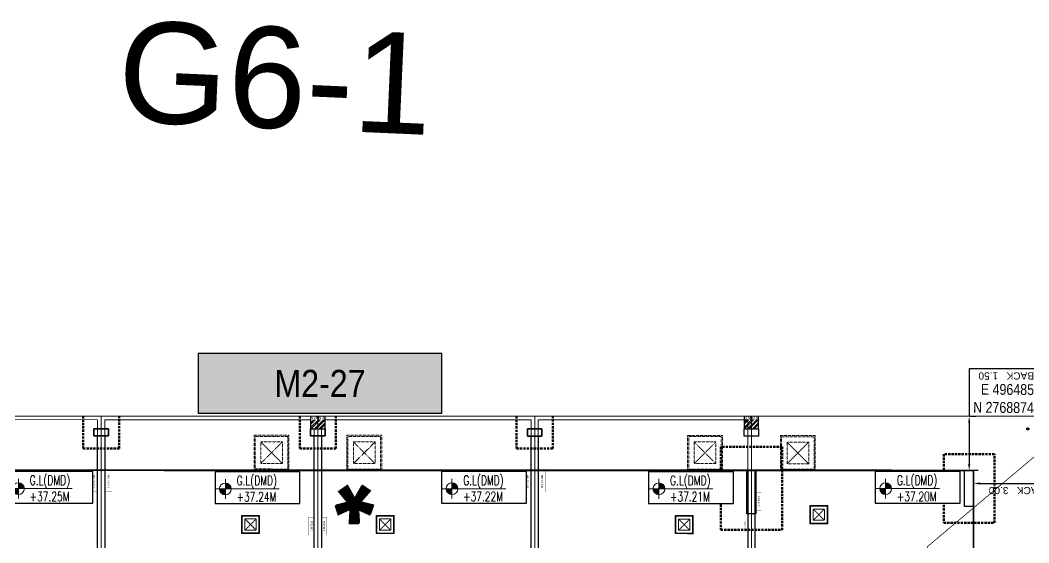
# Model space of a CAD drawing. Header units: centimetres. Extents: x -6122352 to 7132207, y -1694241 to 1947892.
# Drawn here: x 17985 to 45905, y -87962 to -73486 of the extents above; entities that cross this region are included whole.
import ezdxf
from ezdxf.enums import TextEntityAlignment as Align
from ezdxf.xclip import XClip

# ---------------------------------------------------------------- set-up
doc = ezdxf.new("R2010")
doc.units = ezdxf.units.CM
doc.header["$MEASUREMENT"] = 0
doc.header["$XCLIPFRAME"] = 2
doc.header["$PDMODE"] = 66
doc.header["$PDSIZE"] = 100
for name, pattern in [('23585-XR-AR-END-SETTING OUT PLAN$0$HIDDEN', [0.375, 0.25, -0.125]), ('DASHED2', [0.375, 0.25, -0.125]), ('XR-AR-END-SETTING OUT PLAN$0$23261-XR-AR-SI-GF$0$HIDDEN', [0.375, 0.25, -0.125])]:
    doc.linetypes.add(name, pattern=pattern)
for name, color, linetype in [('00-MI-DIM', 7, 'Continuous'), ('23585-XR-AR-BOUNDARY WALLS AND SETBACKS$0$setback', 7, 'XR-AR-END-SETTING OUT PLAN$0$23261-XR-AR-SI-GF$0$HIDDEN'), ('23585-XR-AR-END-ANNO-GF$0$XR-END-GROUND FLOOR PLAN$0$XR-MIDDLE-GROUND FLOOR PLAN$0$-LPG-CABINET', 6, 'Continuous'), ('23585-XR-AR-MID-ANNO-GF$0$945-4P-1-101-GROUND FLOOR PLAN$0$XR-MIDDLE-GROUND FLOOR PLAN$0$XR-MIDDLE-GROUND FLOOR PLAN$0$-LPG-CABINET', 6, 'Continuous'), ('@MI-REF LAYER', 7, 'Continuous'), ('B_TH_4', 7, 'Continuous'), ('PANEL-TAGS', 7, 'Continuous'), ('S-DIMENSION', 251, 'Continuous'), ('XR-AR-MID-SETTING OUT FOR MASTER$0$23585-XR-AR-MID-GROUND FLOOR$0$GS-HATCH-FLOOR TILE', 251, 'Continuous'), ('XREF1$0$S-LEVELS', 2, 'Continuous'), ('XREF1$0$TYPICAL NEW PROFILE', 3, 'Continuous')]:
    doc.layers.add(name, color=color, linetype=linetype)
doc.layers.add('08-Compound Wall-4', color=7, linetype='Continuous', lineweight=25, true_color=0xff4405)
doc.layers.add('23585-XR-AR-DAMAC PLOT LIMITS$0$1-End units', color=7, linetype='Continuous', lineweight=5, true_color=0xf8991e)
for name, color, linetype, lineweight in [('23585-XR-AR-102-6P-GF$0$A-FLOR-XREF', 7, 'Continuous', 9), ('23585-XR-AR-DAMAC PLOT LIMITS$0$1-Mid units', 41, 'Continuous', 5), ('23585-XR-AR-END-ANNO-GF$0$XR-END-GROUND FLOOR PLAN$0$XR-MIDDLE-GROUND FLOOR PLAN$0$S-ANNO-TXT', 3, 'Continuous', 25), ('23585-XR-AR-END-SETTING OUT PLAN$0$A-FLOR-UNDR', 8, '23585-XR-AR-END-SETTING OUT PLAN$0$HIDDEN', 5), ('23585-XR-AR-MID-ANNO-GF$0$945-4P-1-101-GROUND FLOOR PLAN$0$XR-MIDDLE-GROUND FLOOR PLAN$0$XR-MIDDLE-GROUND FLOOR PLAN$0$-DR-RW', 6, 'Continuous', 5), ('23585-XR-AR-MID-ANNO-GF$0$945-4P-1-101-GROUND FLOOR PLAN$0$XR-MIDDLE-GROUND FLOOR PLAN$0$XR-MIDDLE-GROUND FLOOR PLAN$0$S-ANNO-TXT', 3, 'Continuous', 25), ('23585-XR-AR-WATER METER$0$A-WALL', 7, 'Continuous', 30), ('23585-XR-AR-WATER METER$0$A-WALL-PATT', 8, 'Continuous', 5), ('23585-XR-AR-WATER METER$0$XR-END-GROUND FLOOR PLAN$0$XR-END-GROUND FLOOR PLAN$0$A-FLOR-PATT_EXT', 8, 'Continuous', 5), ('23585-XR-AR-WATER METER$0$XR-END-GROUND FLOOR PLAN$0$XR-MIDDLE TYPE 2-GROUND FLOOR PLAN$0$XR-MIDDLE-GROUND FLOOR PLAN$0$-DR-RW', 6, 'Continuous', 5), ('23585-XR-AR-WATER METER$0$XR-END-GROUND FLOOR PLAN$0$XR-MIDDLE TYPE 2-GROUND FLOOR PLAN$0$XR-MIDDLE-GROUND FLOOR PLAN$0$S-ANNO-TXT', 3, 'Continuous', 25), ('@ Foundations', 4, 'DASHED2', 50), ('A-ANNO-TEXT', 3, 'Continuous', 25), ('A-FLOR-XREF', 7, 'Continuous', 9), ('A-WALL', 7, 'Continuous', 30), ('A-WALL-PATT', 8, 'Continuous', 5), ('XR-AR-END-SETTING OUT PLAN$0$23585-XR-AR-END-GROUND FLOOR$0$S-COLS', 51, 'Continuous', 40), ('XR-AR-END-SETTING OUT PLAN$0$23585-XR-AR-END-GROUND FLOOR$0$S-COLS-PATT', 8, 'Continuous', 5), ('XR-AR-MID-SETTING OUT FOR MASTER$0$23585-XR-AR-MID-GROUND FLOOR$0$A-FLOR-PATT', 8, 'Continuous', 5), ('XR-AR-MID-SETTING OUT FOR MASTER$0$23585-XR-AR-MID-GROUND FLOOR$0$S-COLS', 51, 'Continuous', 40), ('XR-END-GROUND FLOOR PLAN$0$XR-END-GROUND FLOOR PLAN$0$A-FLOR-PATT_EXT', 8, 'Continuous', 5), ('XR-END-GROUND FLOOR PLAN$0$XR-MIDDLE TYPE 2-GROUND FLOOR PLAN$0$XR-MIDDLE-GROUND FLOOR PLAN$0$-DR-RW', 6, 'Continuous', 5), ('XR-END-GROUND FLOOR PLAN$0$XR-MIDDLE TYPE 2-GROUND FLOOR PLAN$0$XR-MIDDLE-GROUND FLOOR PLAN$0$S-ANNO-TXT', 3, 'Continuous', 25), ('XREF1$0$36-TAGLVL', 23, 'Continuous', 9)]:
    doc.layers.add(name, color=color, linetype=linetype, lineweight=lineweight)
doc.styles.add('23585-XR-AR-END-ANNO-GF$0$SDC-TEXT', font='arial.ttf')
doc.styles.add('23585-XR-AR-MALDIVE-1$0$Arial', font='arialbd.ttf')
doc.styles.add('23585-XR-AR-MALDIVE-2$0$Arial', font='arialbd.ttf')
doc.styles.add('23585-XR-AR-MID-ANNO-GF$0$SDC-TEXT', font='arial.ttf')
doc.styles.add('23585-XR-AR-WATER METER$0$XR-END-GROUND FLOOR PLAN$0$XR-MIDDLE TYPE 2-GROUND FLOOR PLAN$0$XR-MIDDLE-GROUND FLOOR PLAN$0$Arial_1', font='arial.ttf', dxfattribs={"height": 0.002951})
doc.styles.add('Arial', font='arialbd.ttf')
doc.styles.add('Gen-Text', font='arial.ttf', dxfattribs={"height": 2.5})
doc.styles.add('JWC BHQ 3.00', font='swissc.ttf', dxfattribs={"height": 3})
doc.styles.add('PANELTAG_STYLE', font='arial.ttf')
doc.styles.get("Standard").update_dxf_attribs({"font": 'arial.ttf'})
doc.styles.add('XR-END-GROUND FLOOR PLAN$0$XR-MIDDLE TYPE 2-GROUND FLOOR PLAN$0$XR-MIDDLE-GROUND FLOOR PLAN$0$Arial_1', font='arial.ttf', dxfattribs={"height": 0.002951})
doc.styles.add('XREF1$0$DLT_TEXT', font='romans.shx', dxfattribs={"width": 0.7})
doc.dimstyles.new('Dim Arrow Ann', dxfattribs={"dimtxt": 2.5, "dimasz": 3, "dimexe": 1.5, "dimexo": 1.5, "dimgap": 1, "dimtad": 1, "dimdec": 0, "dimlfac": 1000, "dimzin": 0, "dimdsep": 46, "dimtxsty": 'Gen-Text', "dimblk": 'ARCHTICK', "dimcen": 0, "dimclrd": 7, "dimclre": 7, "dimclrt": 7, "dimadec": 0, "dimazin": 0, "dimtfac": 1, "dimtdec": 0, "dimtofl": 0, "dimtmove": 2, "dimatfit": 3, "dimfxl": 1, "dimtolj": 1, "dimtzin": 0, "dimlwd": 0, "dimlwe": 0, "dimarcsym": 0})
doc.dimstyles.get("Standard").update_dxf_attribs({"dimtxt": 5, "dimasz": 0.5, "dimexe": 0.18, "dimexo": 0.0625, "dimgap": 0.09, "dimtad": 0, "dimtih": 1, "dimtoh": 1, "dimdec": 0, "dimzin": 0, "dimdsep": 46, "dimtxsty": 'Standard', "dimcen": 0.09, "dimadec": 0, "dimazin": 0, "dimtfac": 1, "dimtdec": 0, "dimtofl": 0, "dimtmove": 0, "dimatfit": 3, "dimfxl": 1, "dimtolj": 1, "dimtzin": 0, "dimarcsym": 0})
pattern_1 = [(45, (-9150, -4e-08), (-67.3519, 67.3519), []), (45, (-9105.1, -4e-08), (-67.3519, 67.3519), [])]

# ---------------------------------------------------------------- blocks, each defined once
blk = doc.blocks.new('23585-XR-AR-BOUNDARY WALLS AND SETBACKS')
at = {"layer": '23585-XR-AR-BOUNDARY WALLS AND SETBACKS$0$setback', "ltscale": 40, "const_width": 0.05}
blk.add_lwpolyline([(496485.06, 2768871.516), (496480.905, 2768866.982), (496476.852, 2768862.558), (496472.798, 2768858.134), (496468.745, 2768853.711), (496464.692, 2768849.287), (496460.535, 2768844.75), (496474.912, 2768831.577), (496479.069, 2768836.113), (496483.121, 2768840.536), (496485.249, 2768842.858), (496487.176, 2768844.961), (496491.229, 2768849.384), (496491.431, 2768849.605), (496495.283, 2768853.808), (496495.485, 2768854.029), (496499.437, 2768858.343), (496485.06, 2768871.516)], dxfattribs=at)
blk = doc.blocks.new('A$C9d9485f6')
at = {"layer": 'A-ANNO-TEXT', "rotation": 312.4881850805905}
blk.add_blockref('23585-XR-AR-BOUNDARY WALLS AND SETBACKS', (-2377088.535, -1504219.252), dxfattribs=at)
blk = doc.blocks.new('23585-XR-AR-DAMAC PLOT LIMITS')
at = {"layer": '23585-XR-AR-DAMAC PLOT LIMITS$0$1-End units', "color": 251, "true_color": 0x636466}
blk.add_lwpolyline([(496497.494, 2768851.782), (496479.799, 2768867.995), (496485.981, 2768874.742), (496503.676, 2768858.528), (496501.751, 2768856.427), (496497.697, 2768852.003)], close=True, dxfattribs=at)
at = {"layer": '23585-XR-AR-DAMAC PLOT LIMITS$0$1-Mid units', "color": 251, "true_color": 0x636466}
for points in [[(496493.441, 2768847.358), (496475.746, 2768863.572), (496479.799, 2768867.995), (496497.494, 2768851.782), (496493.644, 2768847.579)], [(496489.388, 2768842.934), (496471.692, 2768859.148), (496475.746, 2768863.572), (496493.441, 2768847.358)], [(496489.388, 2768842.934), (496487.461, 2768840.831), (496485.333, 2768838.509), (496467.639, 2768854.724), (496471.692, 2768859.148)], [(496485.333, 2768838.509), (496481.281, 2768834.086), (496463.586, 2768850.3), (496467.639, 2768854.724)]]:
    blk.add_lwpolyline(points, close=True, dxfattribs=at)
blk = doc.blocks.new('A$Cf093b529')
at = {"layer": 'A-ANNO-TEXT'}
blk.add_blockref('23585-XR-AR-DAMAC PLOT LIMITS', (-495391.99, -2768603.442), dxfattribs=at)
blk = doc.blocks.new('_ArchTick')
at = {"color": 0, "linetype": 'ByBlock', "const_width": 0.15}
blk.add_lwpolyline([(-0.5, -0.5), (0.5, 0.5)], dxfattribs=at)
blk = doc.blocks.new('XR-AR-END-SETTING OUT PLAN$0$23585-XR-AR-END-GROUND FLOOR$0$A$C75a8815d')
at = {"layer": 'XR-AR-END-SETTING OUT PLAN$0$23585-XR-AR-END-GROUND FLOOR$0$S-COLS', "color": 252, "lineweight": 30}
for points in [[(0, -4000), (0, -3000), (250, -3000), (250, -4000)], [(6025, -4000), (6025, -2800), (6275, -2800), (6275, -4000)], [(5950, -4950), (6350, -4950), (6350, -5150), (5950, -5150)]]:
    blk.add_lwpolyline(points, close=True, dxfattribs=at)
blk = doc.blocks.new('23585-XR-AR-END-SETTING OUT PLAN$0$MH-800')
at = {"ltscale": 5}
for p, q in [((-294, -651), (306, -51)), ((-294, -51), (306, -651))]:
    blk.add_line(p, q, dxfattribs=at)
for points in [[(-477, 132), (-477, -833), (488, -833), (488, 132)], [(-444, 99), (-444, -801), (456, -801), (456, 99)], [(-294, -51), (-294, -651), (306, -651), (306, -51)]]:
    blk.add_lwpolyline(points, close=True, dxfattribs=at)
blk = doc.blocks.new('A$Cb2291f53')
blk.add_wipeout([(-200, 0), (200, 0), (200, 350), (-200, 350)])
at = {"layer": 'A-WALL-PATT'}
h = blk.add_hatch(dxfattribs=at)
h.set_pattern_fill('ANSI32', color=252, scale=10)
h.set_pattern_definition(pattern_1)
h.paths.add_polyline_path([(-200, 350), (-200, 100), (-25, 100), (-25, 0), (25, 0), (25, 100), (200, 100), (200, 350)])
at = {"layer": 'A-WALL'}
blk.add_lwpolyline([(-200, 0), (200, 0), (200, 350), (-200, 350)], close=True, dxfattribs=at)
at = {"layer": 'XR-END-GROUND FLOOR PLAN$0$XR-END-GROUND FLOOR PLAN$0$A-FLOR-PATT_EXT'}
blk.add_line((100, 0), (-100, 0), dxfattribs=at)
at = {"layer": 'XR-END-GROUND FLOOR PLAN$0$XR-MIDDLE TYPE 2-GROUND FLOOR PLAN$0$XR-MIDDLE-GROUND FLOOR PLAN$0$-DR-RW', "ltscale": 100, "const_width": 5}
for points in [[(-200, 0), (-200, 100), (-25, 100), (-25, 0)], [(25, 0), (25, 100), (200, 100), (200, 0)]]:
    blk.add_lwpolyline(points, close=True, dxfattribs=at)
at = {"layer": 'XR-END-GROUND FLOOR PLAN$0$XR-MIDDLE TYPE 2-GROUND FLOOR PLAN$0$XR-MIDDLE-GROUND FLOOR PLAN$0$S-ANNO-TXT', "style": 'XR-END-GROUND FLOOR PLAN$0$XR-MIDDLE TYPE 2-GROUND FLOOR PLAN$0$XR-MIDDLE-GROUND FLOOR PLAN$0$Arial_1', "width": 0.8}
for p in [(-112, 52), (113, 52)]:
    blk.add_text('W.M', height=75, dxfattribs=at).set_placement(p, align=Align.MIDDLE)
blk = doc.blocks.new('XR-AR-END-SETTING OUT PLAN')
at = {"layer": '08-Compound Wall-4', "ltscale": 100}
blk.add_lwpolyline([(9050, 5500), (9050, 1500), (9250, 1500), (9250, 5500)], dxfattribs=at)
at = {"layer": '23585-XR-AR-END-ANNO-GF$0$XR-END-GROUND FLOOR PLAN$0$XR-MIDDLE-GROUND FLOOR PLAN$0$-LPG-CABINET', "ltscale": 100, "const_width": 5}
blk.add_lwpolyline([(9025, 2603), (9025, 2103), (8875, 2103), (8875, 2603)], close=True, dxfattribs=at)
at = {"layer": '23585-XR-AR-END-SETTING OUT PLAN$0$A-FLOR-UNDR', "color": 8, "ltscale": 100, "xscale": -0.5182770836547854, "yscale": 0.5182770836547854, "zscale": 0.5182770836547854, "rotation": 270.0000009865863}
blk.add_blockref('23585-XR-AR-END-SETTING OUT PLAN$0$MH-800', (7467, 2725, 0), dxfattribs=at)
at = {"layer": '23585-XR-AR-END-SETTING OUT PLAN$0$A-FLOR-UNDR', "color": 8, "ltscale": 100, "xscale": -1, "rotation": 270.0000009865863}
blk.add_blockref('23585-XR-AR-END-SETTING OUT PLAN$0$MH-800', (8215, 1012), dxfattribs=at)
at = {"layer": 'XR-AR-END-SETTING OUT PLAN$0$23585-XR-AR-END-GROUND FLOOR$0$S-COLS-PATT', "color": 8}
blk.add_blockref('XR-AR-END-SETTING OUT PLAN$0$23585-XR-AR-END-GROUND FLOOR$0$A$C75a8815d', (3000, 5500), dxfattribs=at)
at = {"layer": '23585-XR-AR-END-ANNO-GF$0$XR-END-GROUND FLOOR PLAN$0$XR-MIDDLE-GROUND FLOOR PLAN$0$S-ANNO-TXT', "style": '23585-XR-AR-END-ANNO-GF$0$SDC-TEXT'}
blk.add_text('GAS.M.C', height=50, rotation=90, dxfattribs=at).set_placement((8947, 2353), align=Align.MIDDLE)
at = {"layer": 'A-FLOR-XREF'}
blk.add_blockref('A$Cb2291f53', (9150, 0), dxfattribs=at)
blk = doc.blocks.new('END UNIT')
at = {"xscale": 0.001, "yscale": 0.001, "zscale": 0.001}
blk.add_blockref('XR-AR-END-SETTING OUT PLAN', (-9.15, 0), dxfattribs=at)
blk = doc.blocks.new('XR-AR-MID-SETTING OUT FOR MASTER$0$23585-XR-AR-MID-GROUND FLOOR$0$945-4P-1-101-GROUND FLOOR PLAN$0$XR-MIDDLE-CAR PARK HATCH')
at = {"layer": 'XR-AR-MID-SETTING OUT FOR MASTER$0$23585-XR-AR-MID-GROUND FLOOR$0$A-FLOR-PATT'}
blk.add_lwpolyline([(9250, 100), (9250, 5500), (15050, 5503), (15050, 100)], close=True, dxfattribs=at)
blk = doc.blocks.new('XR-AR-MID-SETTING OUT FOR MASTER$0$23585-XR-AR-MID-GROUND FLOOR$0$A$C08698786')
at = {"layer": 'XR-AR-MID-SETTING OUT FOR MASTER$0$23585-XR-AR-MID-GROUND FLOOR$0$S-COLS', "color": 252, "lineweight": 30}
for points in [[(5900, 19473), (5900, 18773), (6100, 18773), (6100, 19473)], [(-100, 18728), (-100, 17728), (100, 17728), (100, 18728)], [(-100, 16145), (-100, 14945), (100, 14945), (100, 16145)], [(5900, 15688), (5900, 14688), (6100, 14688), (6100, 15688)], [(5900, 11147), (5900, 9747), (6100, 9747), (6100, 11147)], [(-100, 9157), (-100, 7757), (100, 7757), (100, 9157)], [(-100, 6700), (-100, 5500), (100, 5500), (100, 6700)], [(5900, 6500), (5900, 5500), (6100, 5500), (6100, 6500)], [(-200, 550), (200, 550), (200, 350), (-200, 350)], [(5800, 550), (6200, 550), (6200, 350), (5800, 350)]]:
    blk.add_lwpolyline(points, close=True, dxfattribs=at)
blk = doc.blocks.new('XR-AR-MID-SETTING OUT FOR MASTER')
at = {"layer": '23585-XR-AR-MID-ANNO-GF$0$945-4P-1-101-GROUND FLOOR PLAN$0$XR-MIDDLE-GROUND FLOOR PLAN$0$XR-MIDDLE-GROUND FLOOR PLAN$0$-DR-RW', "ltscale": 100, "const_width": 5}
blk.add_lwpolyline([(5900, 1500), (5700, 1500), (5700, 2100), (5900, 2100)], close=True, dxfattribs=at)
at = {"layer": '23585-XR-AR-MID-ANNO-GF$0$945-4P-1-101-GROUND FLOOR PLAN$0$XR-MIDDLE-GROUND FLOOR PLAN$0$XR-MIDDLE-GROUND FLOOR PLAN$0$-LPG-CABINET', "ltscale": 100, "const_width": 5}
blk.add_lwpolyline([(250, 3300), (250, 2800), (100, 2800), (100, 3300)], close=True, dxfattribs=at)
at = {"layer": '08-Compound Wall-4', "ltscale": 100}
blk.add_blockref('XR-AR-MID-SETTING OUT FOR MASTER$0$23585-XR-AR-MID-GROUND FLOOR$0$945-4P-1-101-GROUND FLOOR PLAN$0$XR-MIDDLE-CAR PARK HATCH', (-9150, 0), dxfattribs=at)
at = {"layer": '23585-XR-AR-END-SETTING OUT PLAN$0$A-FLOR-UNDR', "color": 8, "ltscale": 100, "xscale": -0.5182770836547854, "yscale": 0.5182770836547854, "zscale": 0.5182770836547854, "rotation": 270.0000009865863}
blk.add_blockref('23585-XR-AR-END-SETTING OUT PLAN$0$MH-800', (2045, 3001, 0), dxfattribs=at)
at = {"layer": '23585-XR-AR-END-SETTING OUT PLAN$0$A-FLOR-UNDR', "color": 8, "ltscale": 100, "xscale": -1, "rotation": 270.0000009865863}
blk.add_blockref('23585-XR-AR-END-SETTING OUT PLAN$0$MH-800', (1634, 1009), dxfattribs=at)
at = {"layer": 'XR-AR-MID-SETTING OUT FOR MASTER$0$23585-XR-AR-MID-GROUND FLOOR$0$GS-HATCH-FLOOR TILE', "color": 8}
blk.add_blockref('XR-AR-MID-SETTING OUT FOR MASTER$0$23585-XR-AR-MID-GROUND FLOOR$0$A$C08698786', (0, 0), dxfattribs=at)
at = {"layer": '23585-XR-AR-MID-ANNO-GF$0$945-4P-1-101-GROUND FLOOR PLAN$0$XR-MIDDLE-GROUND FLOOR PLAN$0$XR-MIDDLE-GROUND FLOOR PLAN$0$S-ANNO-TXT', "color": 3, "style": '23585-XR-AR-MID-ANNO-GF$0$SDC-TEXT'}
for s, p in [('GAS.M.C', (172, 3050)), ('METER C.B', (5796, 1803))]:
    blk.add_text(s, height=50, rotation=90, dxfattribs=at).set_placement(p, align=Align.MIDDLE)
blk = doc.blocks.new('MID UNIT')
at = {"xscale": 0.001, "yscale": 0.001, "zscale": 0.001}
blk.add_blockref('XR-AR-MID-SETTING OUT FOR MASTER', (0, 0), dxfattribs=at)
blk = doc.blocks.new('TH_4')
blk.add_blockref('END UNIT', (495802.305, 2769130.514))
at = {"xscale": -1}
blk.add_blockref('MID UNIT', (495826.305, 2769130.514), dxfattribs=at)
blk.add_blockref('MID UNIT', (495802.305, 2769130.514))
blk.add_blockref('MID UNIT', (495814.305, 2769130.514), dxfattribs=at)
blk.add_blockref('MID UNIT', (495814.305, 2769130.514))
at = {"insert": (495813.305, 2769133.514), "char_height": 2, "attachment_point": 2, "style": 'Arial'}
blk.add_mtext('\\pxqc;*', dxfattribs=at)
blk = doc.blocks.new('A$C780da55d')
at = {"layer": 'S-DIMENSION'}
blk.add_circle((0, 0), 0.0281, dxfattribs=at)
at = {"insert": (18.622, 2.622), "char_height": 2, "attachment_point": 2, "style": '23585-XR-AR-MALDIVE-1$0$Arial'}
blk.add_mtext('\\pxqc;*', dxfattribs=at)
at = {"layer": 'B_TH_4', "xscale": 1.000039159572381, "yscale": 1.000039159572381, "zscale": 1.000039159572381}
blk.add_blockref('TH_4', (-495814.07, -2769239.302), dxfattribs=at)
blk = doc.blocks.new('23585-XR-AR-WATER METER')
blk.add_wipeout([(-200, 0), (200, 0), (200, 350), (-200, 350)])
at = {"layer": '23585-XR-AR-WATER METER$0$A-WALL-PATT'}
h = blk.add_hatch(dxfattribs=at)
h.set_pattern_fill('ANSI32', color=252, scale=10)
h.set_pattern_definition(pattern_1)
h.paths.add_polyline_path([(-200, 350), (-200, 100), (-25, 100), (-25, 0), (25, 0), (25, 100), (200, 100), (200, 350)])
at = {"layer": '23585-XR-AR-WATER METER$0$A-WALL'}
blk.add_lwpolyline([(-200, 0), (200, 0), (200, 350), (-200, 350)], close=True, dxfattribs=at)
at = {"layer": '23585-XR-AR-WATER METER$0$XR-END-GROUND FLOOR PLAN$0$XR-END-GROUND FLOOR PLAN$0$A-FLOR-PATT_EXT'}
blk.add_line((100, 0), (-100, 0), dxfattribs=at)
at = {"layer": '23585-XR-AR-WATER METER$0$XR-END-GROUND FLOOR PLAN$0$XR-MIDDLE TYPE 2-GROUND FLOOR PLAN$0$XR-MIDDLE-GROUND FLOOR PLAN$0$-DR-RW', "ltscale": 100, "const_width": 5}
for points in [[(-200, 0), (-200, 100), (-25, 100), (-25, 0)], [(25, 0), (25, 100), (200, 100), (200, 0)]]:
    blk.add_lwpolyline(points, close=True, dxfattribs=at)
at = {"layer": '23585-XR-AR-WATER METER$0$XR-END-GROUND FLOOR PLAN$0$XR-MIDDLE TYPE 2-GROUND FLOOR PLAN$0$XR-MIDDLE-GROUND FLOOR PLAN$0$S-ANNO-TXT', "style": '23585-XR-AR-WATER METER$0$XR-END-GROUND FLOOR PLAN$0$XR-MIDDLE TYPE 2-GROUND FLOOR PLAN$0$XR-MIDDLE-GROUND FLOOR PLAN$0$Arial_1', "width": 0.8}
for p in [(-112, 52), (113, 52)]:
    blk.add_text('W.M', height=75, dxfattribs=at).set_placement(p, align=Align.MIDDLE)
blk = doc.blocks.new('A$C4abd1289')
at = {"layer": '08-Compound Wall-4', "ltscale": 100}
for points in [[(0, 0), (200, 0), (200, -4950), (0, -4950)], [(6000, 0), (6200, 0), (6200, -4950), (6000, -4950)]]:
    blk.add_lwpolyline(points, close=True, dxfattribs=at)
blk = doc.blocks.new('23585-XR-AR-MALDIVE-2$0$TH_4')
blk.add_blockref('A$C780da55d', (495794.655, 2769130.864))
at = {"layer": '@ Foundations', "linetype": 'DASHED2', "ltscale": 0.25}
for points in [[(495801.455, 2769131.365), (495803.155, 2769131.365), (495803.155, 2769133.665), (495801.455, 2769133.665)], [(495795.58, 2769131.565), (495796.98, 2769131.565), (495796.98, 2769133.465), (495795.58, 2769133.465)]]:
    blk.add_lwpolyline(points, close=True, dxfattribs=at)
at = {"layer": '@ Foundations', "linetype": 'DASHED2', "ltscale": 0.25, "elevation": 0}
for points in [[(495808.806, 2769131.414), (495807.805, 2769131.414), (495807.805, 2769130.514), (495808.806, 2769130.514)], [(495820.806, 2769131.414), (495819.805, 2769131.414), (495819.805, 2769130.514), (495820.806, 2769130.514)]]:
    blk.add_lwpolyline(points, close=True, dxfattribs=at)
at = {"color": 10, "xscale": 0.001000007223668515, "yscale": 0.001000007223668515, "zscale": 0.001000007223668515}
for p in [(495808.206, 2769136.014), (495814.206, 2769136.014)]:
    blk.add_blockref('A$C4abd1289', p, dxfattribs=at)
at = {"layer": '23585-XR-AR-102-6P-GF$0$A-FLOR-XREF', "xscale": 0.001, "yscale": 0.001, "zscale": 0.001}
blk.add_blockref('23585-XR-AR-WATER METER', (495814.306, 2769130.514), dxfattribs=at)
at = {"layer": '@ Foundations', "linetype": 'DASHED2', "ltscale": 0.25, "elevation": 0}
blk.add_lwpolyline([(495814.806, 2769131.414), (495813.805, 2769131.414), (495813.805, 2769130.514), (495814.806, 2769130.514)], close=True, dxfattribs=at)
blk = doc.blocks.new('A$C7cae1d29')
at = {"color": 1, "true_color": 0xeb0000, "const_width": 0.008}
blk.add_lwpolyline([(33.15, 0), (27.15, 0), (21.15, 0), (15.15, 0), (9.15, 0), (0, 0), (0, 24), (2.85, 24), (8.85, 24), (9.15, 24), (14.85, 24), (15.15, 24), (21.15, 24), (24.002, 24), (27.152, 24), (33.15, 24), (42.303, 24), (42.303, 0)], close=True, dxfattribs=at)
blk = doc.blocks.new('XREF1$0$LVL  ATTR')
at = {"color": 7}
blk.add_wipeout([(-0.337, 0.384), (1.897, 0.384), (1.897, -0.45), (-0.337, -0.45)], dxfattribs=at)
at = {"layer": 'XREF1$0$36-TAGLVL', "extrusion": (-4.88814e-07, 1.40652e-17, 1)}
h = blk.add_hatch(color=252, dxfattribs=at)
h.paths.add_polyline_path([(-0.065, 0.156, 0.414214), (-0.222, 0), (-0.065, 0)])
h.paths.add_polyline_path([(0.091, 0), (-0.065, 0), (-0.065, -0.156, 0.414214)])
for p, q in [((-0.065, -0.26), (-0.065, 0.26)), ((1.351, 0, 0), (-0.325, 0, 0))]:
    blk.add_line(p, q, dxfattribs=at)
blk.add_circle((-0.065, 0, 0), 0.156, dxfattribs=at)
at = {"layer": 'XREF1$0$S-LEVELS', "color": 1}
blk.add_lwpolyline([(-0.337, 0.384), (1.897, 0.384), (1.897, -0.45), (-0.337, -0.45)], close=True, dxfattribs=at)
at = {"layer": 'XREF1$0$TYPICAL NEW PROFILE', "color": 3, "style": 'XREF1$0$DLT_TEXT', "width": 0.7}
for tag, p in [('+0.00M', (0.241, 0.067, 0)), ('S.S.L', (0.241, -0.345, 0))]:
    blk.add_attdef(tag, p, '', height=0.25, dxfattribs=at)
blk = doc.blocks.new('*D476')
at = {"color": 0, "lineweight": -2, "transparency": 16777216}
for p, q in [((494317.669, 2767860.97), (494317.669, 2767860.766)), ((494320.489, 2767860.946), (494317.849, 2767860.946)), ((494320.669, 2767860.65), (494320.669, 2767861.126))]:
    blk.add_line(p, q, dxfattribs=at)
at = {"color": 0, "transparency": 16777216}
for points in [[(494317.849, 2767860.976), (494317.849, 2767860.916), (494317.669, 2767860.946)], [(494320.489, 2767860.976), (494320.489, 2767860.916), (494320.669, 2767860.946)]]:
    blk.add_solid(points, dxfattribs=at)
at = {"layer": 'Defpoints', "color": 0, "transparency": 16777216}
for p in [(494317.669, 2767861.032), (494317.669, 2767860.946), (494320.669, 2767860.588)]:
    blk.add_point(p, dxfattribs=at)
at = {"color": 0, "transparency": 16777216, "insert": (494319.169, 2767861.14), "char_height": 0.2, "attachment_point": 5}
blk.add_mtext('\\A1;SET BACK   3.00', dxfattribs=at)
blk = doc.blocks.new('*D478')
at = {"color": 0, "lineweight": -2, "transparency": 16777216}
for p, q in [((494320.54, 2767860.585), (494320.971, 2767860.585)), ((494320.791, 2767859.264), (494320.791, 2767860.405)), ((494320.757, 2767859.084), (494320.611, 2767859.084)), ((494320.791, 2767857.773), (494320.791, 2767859.084)), ((494318.298, 2767857.773), (494320.791, 2767857.773))]:
    blk.add_line(p, q, dxfattribs=at)
at = {"color": 0, "transparency": 16777216}
for points in [[(494320.761, 2767860.405), (494320.821, 2767860.405), (494320.791, 2767860.585)], [(494320.761, 2767859.264), (494320.821, 2767859.264), (494320.791, 2767859.084)]]:
    blk.add_solid(points, dxfattribs=at)
at = {"layer": 'Defpoints', "color": 0, "transparency": 16777216}
for p in [(494320.478, 2767860.585), (494320.791, 2767860.585), (494320.819, 2767859.084)]:
    blk.add_point(p, dxfattribs=at)
at = {"color": 0, "transparency": 16777216, "insert": (494319.455, 2767857.966), "char_height": 0.2, "attachment_point": 5}
blk.add_mtext('\\A1;SET BACK   1.50', dxfattribs=at)
blk = doc.blocks.new('PANELTAG')
at = {"layer": 'PANEL-TAGS', "color": 1}
blk.add_lwpolyline([(-13.5, -3.3), (13.5, -3.3), (13.5, 3.3), (-13.5, 3.3)], close=True, dxfattribs=at)
at = {"layer": 'PANEL-TAGS', "color": 40, "true_color": 0xffd700}
blk.add_solid([(-13.5, -3.3), (13.5, -3.3), (-13.5, 3.3), (13.5, 3.3)], dxfattribs=at)
at = {"layer": 'PANEL-TAGS', "color": 5, "style": 'PANELTAG_STYLE', "width": 0.85}
blk.add_attdef('TAGNO', text='', height=3, dxfattribs=at).set_placement((0, 0), align=Align.MIDDLE)
blk = doc.blocks.new('M3 REF WITH TABLES')
at = {"color": 1, "const_width": 0.02}
blk.add_lwpolyline([(28.585, 31.147), (28.351, 25.593), (38.115, 16.624), (37.865, 16.347), (38.115, 16.624), (40.499, 14.465), (46.186, 15.029)], dxfattribs=at)
blk = doc.blocks.new('A$C9394d01d')
at = {"color": 1, "true_color": 0xeb0000, "const_width": 0.008}
blk.add_lwpolyline([(34.126, -22.18), (28.126, -22.18), (22.126, -22.18), (16.126, -22.18), (10.126, -22.18), (0.976, -22.18), (0.976, 1.82), (3.826, 1.82), (9.826, 1.82), (10.126, 1.82), (15.826, 1.82), (16.126, 1.82), (22.126, 1.82), (24.978, 1.82), (28.128, 1.82), (34.126, 1.82), (43.279, 1.82), (43.279, -22.18)], close=True, dxfattribs=at)
dim = blk.add_linear_dim(base=(0.976, -20.318), p1=(3.976, -20.677), p2=(0.976, -20.232), text='SET BACK   <>', dimstyle='Standard', override={"dimtxt": 0.2, "dimtad": 1, "dimtih": 0, "dimdec": 2})
dim.commit()
dim.dimension.update_dxf_attribs({"geometry": '*D476', "text_midpoint": (2.476, -20.125), "insert": (-494316.693, -2767881.264)})
dim = blk.add_linear_dim(base=(4.098, -20.68), p1=(4.126, -22.18), p2=(3.785, -20.68), angle=90, text='SET BACK   <>', dimstyle='Standard', override={"dimtxt": 0.2, "dimtad": 1, "dimtih": 0, "dimdec": 2, "dimtmove": 1})
dim.commit()
dim.dimension.update_dxf_attribs({"geometry": '*D478', "text_midpoint": (3.385, -23.491), "dimtype": 128, "insert": (-494316.693, -2767881.264)})

msp = doc.modelspace()

# ---------------------------------------------------------------- block references
at = {"layer": '@MI-REF LAYER', "xscale": 1000, "yscale": 1000, "zscale": 1000}
msp.add_blockref('A$C9d9485f6', (-23958.95046, 48155.57226), dxfattribs=at)

# ---------------------------------------------------------------- texts
at = {"layer": 'Defpoints', "insert": (25046.54848, -75097.78421), "char_height": 2800, "attachment_point": 5, "rotation": 357.488289003, "style": '23585-XR-AR-MALDIVE-2$0$Arial'}
msp.add_mtext('\\A1;{\\fArial|b0|i0|c0|p34;G6-1}', dxfattribs=at)

# ---------------------------------------------------------------- leaders
at = {"annotation_type": 0, "has_hookline": 1, "hookline_direction": 1, "text_width": 2318.18182, "horizontal_direction": (0.999974, -0.007279, 0)}
msp.add_leader([(47375.35691, -84456.45385), (54715.68712, -84034.35548), (46715.89907, -83976.12227)], dimstyle='Dim Arrow Ann', override={"dimscale": 0, "dimasz": 8000, "dimtad": 0}, dxfattribs=at)

# ---------------------------------------------------------------- next in the draw order: texts
at = {"layer": '00-MI-DIM', "color": 20, "insert": (46715.88907, -83976.1222), "char_height": 300, "attachment_point": 6, "rotation": 359.582931663, "style": 'JWC BHQ 3.00', "bg_fill": 3, "box_fill_scale": 1.5, "bg_fill_color": 256, "bg_fill_true_color": 13158600, "bg_fill_transparency": 0}
msp.add_mtext('\\A1;E 496485.980\\PN 2768874.741', dxfattribs=at)

# ---------------------------------------------------------------- next in the draw order: block references
at = {"layer": '@MI-REF LAYER'}
ref = msp.add_blockref('23585-XR-AR-MALDIVE-2$0$TH_4', (496316062.77904, 2768960875.36413), dxfattribs=dict(at, xscale=1000, yscale=1000, zscale=1000, rotation=179.9901606865016))
XClip(ref).set_block_clipping_path([(495793.2153179883, 2769130.5144247264), (495835.2581406492, 2769130.5140801282), (495835.2576190941, 2769154.3133947467), (495826.3056662926, 2769154.3141869735), (495820.3073401563, 2769154.3142064768), (495816.957702864, 2769154.3142027529), (495816.9477785914, 2769154.4542111102), (495814.3055212521, 2769154.4543746579), (495808.0010207752, 2769154.4543374204), (495802.3655115841, 2769154.4543353911), (495802.0106194327, 2769154.4543344257), (495796.0105614755, 2769154.4543345426), (495793.21559742, 2769154.4543973496)])

# ---------------------------------------------------------------- next in the draw order: linework, layer by layer
at = {"layer": '@MI-REF LAYER', "color": 1, "const_width": 20}
msp.add_lwpolyline([(47349.29695, -84490.60811), (43096.0254, -88069.07622), (43076.31133, -101326.85495), (42703.29459, -101329.39209), (43076.31133, -101326.85495), (43095.12395, -104543.5967), (47352.21407, -108356.25166)], dxfattribs=at)

# ---------------------------------------------------------------- next in the draw order: block references
at = {"layer": '@MI-REF LAYER', "color": 10, "xscale": 1000, "yscale": 1000, "zscale": 1000, "rotation": 179.9901606651968}
msp.add_blockref('A$C7cae1d29', (47376.91396, -84456.1077), dxfattribs=at)
at = {"layer": 'PANEL-TAGS'}
ref = msp.add_blockref('PANELTAG', (26283.64389, -83547.13167), dxfattribs=dict(at, xscale=250, yscale=250, zscale=250))
ref.add_attrib('TAGNO', 'M2-27', dxfattribs={"color": 5, "height": 750, "style": 'PANELTAG_STYLE', "width": 0.85}).set_placement((26283.64389, -83547.13167), align=Align.MIDDLE_CENTER)

# ---------------------------------------------------------------- next in the draw order: block references
at = {"layer": '@MI-REF LAYER', "color": 7}
ref = msp.add_blockref('XREF1$0$LVL  ATTR', (18005.43117, -86460.53495, 0.15112), dxfattribs=dict(at, xscale=-1051.480567989676, yscale=1051.480567989676, zscale=1051.480567989675, rotation=179.9901606838449))
ref.add_attrib('S.S.L', 'G.L(DMD)', (18248.49471, -86360.40506), dxfattribs={"layer": 'XREF1$0$TYPICAL NEW PROFILE', "color": 3, "height": 262.870142, "rotation": 359.990163977, "style": 'XREF1$0$DLT_TEXT', "width": 0.7})
ref.add_attrib('+0.00M', '+37.25M', (18246.19204, -86809.73966), dxfattribs={"layer": 'XREF1$0$TYPICAL NEW PROFILE', "color": 3, "height": 262.870142, "rotation": 359.990163977, "style": 'XREF1$0$DLT_TEXT', "width": 0.7})
ref = msp.add_blockref('XREF1$0$LVL  ATTR', (30005.82645, -86462.67074, 0.15112), dxfattribs=dict(at, xscale=-1051.480567989676, yscale=1051.480567989676, zscale=1051.480567989675, rotation=179.9901606838449))
ref.add_attrib('S.S.L', 'G.L(DMD)', (30248.88999, -86362.54085), dxfattribs={"layer": 'XREF1$0$TYPICAL NEW PROFILE', "color": 3, "height": 262.870142, "rotation": 359.990163977, "style": 'XREF1$0$DLT_TEXT', "width": 0.7})
ref.add_attrib('+0.00M', '+37.22M', (30246.58732, -86811.87545), dxfattribs={"layer": 'XREF1$0$TYPICAL NEW PROFILE', "color": 3, "height": 262.870142, "rotation": 359.990163977, "style": 'XREF1$0$DLT_TEXT', "width": 0.7})
ref = msp.add_blockref('XREF1$0$LVL  ATTR', (35732.99917, -86465.58433, 0), dxfattribs=dict(at, xscale=-1051.480567989676, yscale=1051.480567989676, zscale=1051.480567989675, rotation=179.9901606883963))
ref.add_attrib('S.S.L', 'G.L(DMD)', (35976.06271, -86365.45444, -0.15112), dxfattribs={"layer": 'XREF1$0$TYPICAL NEW PROFILE', "color": 3, "height": 262.870142, "rotation": 359.990163981, "style": 'XREF1$0$DLT_TEXT', "width": 0.7})
ref.add_attrib('+0.00M', '+37.21M', (35973.76004, -86814.78904, -0.15112), dxfattribs={"layer": 'XREF1$0$TYPICAL NEW PROFILE', "color": 3, "height": 262.870142, "rotation": 359.990163981, "style": 'XREF1$0$DLT_TEXT', "width": 0.7})
ref = msp.add_blockref('XREF1$0$LVL  ATTR', (42009.31042, -86461.21558, 0.15112), dxfattribs=dict(at, xscale=-1051.480567989676, yscale=1051.480567989676, zscale=1051.480567989675, rotation=179.9901606838449))
ref.add_attrib('S.S.L', 'G.L(DMD)', (42252.37395, -86361.08569), dxfattribs={"layer": 'XREF1$0$TYPICAL NEW PROFILE', "color": 3, "height": 262.870142, "rotation": 359.990163977, "style": 'XREF1$0$DLT_TEXT', "width": 0.7})
ref.add_attrib('+0.00M', '+37.20M', (42250.07129, -86810.42029), dxfattribs={"layer": 'XREF1$0$TYPICAL NEW PROFILE', "color": 3, "height": 262.870142, "rotation": 359.990163977, "style": 'XREF1$0$DLT_TEXT', "width": 0.7})
ref = msp.add_blockref('XREF1$0$LVL  ATTR', (23732.87831, -86469.23118, 0), dxfattribs=dict(at, xscale=-1051.480567989676, yscale=1051.480567989676, zscale=1051.480567989675, rotation=179.9901606883963))
ref.add_attrib('S.S.L', 'G.L(DMD)', (23975.94184, -86369.10128, -0.15112), dxfattribs={"layer": 'XREF1$0$TYPICAL NEW PROFILE', "color": 3, "height": 262.870142, "rotation": 359.990163981, "style": 'XREF1$0$DLT_TEXT', "width": 0.7})
ref.add_attrib('+0.00M', '+37.24M', (23973.63917, -86818.43589, -0.15112), dxfattribs={"layer": 'XREF1$0$TYPICAL NEW PROFILE', "color": 3, "height": 262.870142, "rotation": 359.990163981, "style": 'XREF1$0$DLT_TEXT', "width": 0.7})

# ---------------------------------------------------------------- next in the draw order: block references
at = {"layer": '@MI-REF LAYER', "xscale": 1000, "yscale": 1000, "zscale": 1000}
for name, p, rotation in [('A$Cf093b529', (-891608.73293, 539022.72011), 312.4882903633292), ('M3 REF WITH TABLES', (5073.57098, -84448.84299), 312.4882889992022)]:
    msp.add_blockref(name, p, dxfattribs=dict(at, rotation=rotation))
at = {"layer": '@MI-REF LAYER', "color": 10, "xscale": 1000, "yscale": 1000, "zscale": 1000, "rotation": 179.990160686829}
msp.add_blockref('A$C9394d01d', (48348.4914, -106636.59904), dxfattribs=at)

doc.saveas('drawing.dxf')
